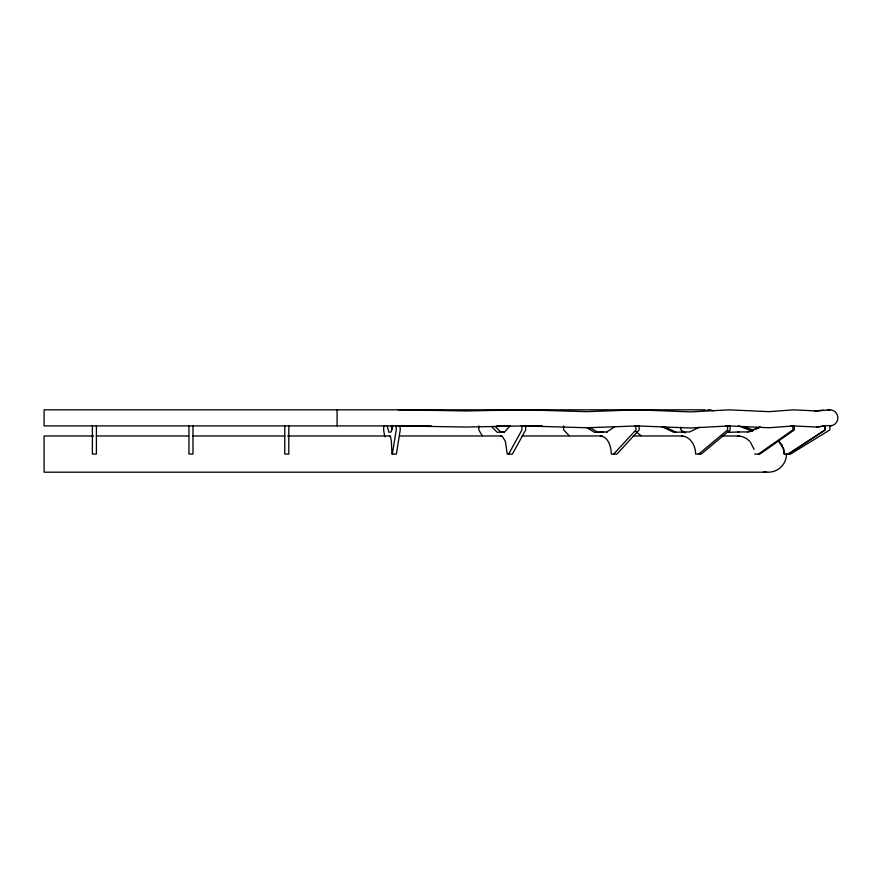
<?xml version="1.0" encoding="UTF-8"?>
<svg xmlns="http://www.w3.org/2000/svg" width="882" height="882" viewBox="0 0 882 882"><rect width="100%" height="100%" fill="white"/><g stroke="black" fill="none" stroke-linecap="round" stroke-linejoin="round"><path stroke-width="1.32" d="M392.358 454.076L396.238 429.931L396.018 425.631M392.876 425.543L391.134 431.948L388.995 432.323L387.121 425.752M508.671 454.076L521.912 429.931L521.912 425.907L521.174 425.631M383.835 425.631L383.615 429.931L384.761 436.645M389.546 436.59L390.042 435.973L390.528 436.59L391.376 441.276L391.939 454.076L396.36 454.076L400.241 429.931L400.02 425.631M613.707 454.076L635.933 429.931L635.933 425.907L634.687 425.631M495.353 426.535L500.987 432.323L504.537 431.948L510.127 425.907M698.742 454.076L727.584 429.931L727.584 425.907L725.963 425.631M758.41 454.076L792.819 429.931L792.819 425.907L790.889 425.631M788.045 454.076L824.957 429.931L824.957 425.907L822.884 425.631M788.475 454.076L825.376 429.931L824.957 425.907M606.728 431.948L614.82 426.756M699.194 427.252L689.691 431.948L681.543 431.948M747.605 431.948L760.207 426.734M749.116 431.948L752.897 430.383M755.411 429.336L759.193 427.77M829.852 409.81L814.615 411.21L823.104 410.097M398.113 425.918L466.071 427.042L523.809 425.929L586.894 427.748L637.333 425.94L690.452 427.99L728.995 425.94L768.983 427.748L793.602 425.929L816.644 427.042L827.261 425.642M816.644 427.042L825.188 425.918M831.935 425.631L827.768 425.631M603.663 431.948L597.698 432.323L589.826 427.494M684.068 431.948L673.804 432.323L661.544 426.535M728.653 432.323L739.392 431.948M705.225 409.81L44.1 409.81L44.1 425.907L431.309 425.907M496.665 425.907L510.039 425.907M521.912 425.907L542.276 425.907M635.933 425.907L639.152 425.907L639.152 429.931L616.926 454.076L611.292 454.076C611.149 447.02 608.69 437.097 600.444 435.973M727.584 425.907L730.12 425.907L730.12 429.931L701.267 454.076L695.611 454.076C695.7 445.906 690.54 436.347 681.543 435.973M792.819 425.907L794.329 425.907L794.329 429.931L759.909 454.076L754.672 454.076M504.515 431.948L497.228 432.323L491.594 426.535M607.433 431.948L594.479 432.323L586.607 427.494M737.892 431.948L747.903 431.948M93.624 435.973L44.1 435.973L44.1 472.19L766.535 472.19M96.37 435.973L188.528 435.973M192.662 435.973L284.82 435.973M287.576 435.973L389.976 435.973M399.524 435.973L501.825 435.973M522.144 435.973L602.318 435.973M633.21 435.973L682.734 435.973M722.093 435.973L739.744 435.973M781.628 445.024L783.855 449.39L778.773 441.276L782.058 445.024M398.245 409.821L466.192 410.946L523.897 409.843L586.971 411.651L637.399 409.843L690.485 411.894L729.028 409.843L769.005 411.651L793.613 409.843L816.644 410.946M737.892 435.973L742.236 436.59L746.282 438.398L749.755 441.276M742.644 427.186L752.765 430.923M738.421 425.786L752.335 430.923M524.933 425.631L525.672 425.907L525.672 429.931L512.431 454.076L507.238 454.076L505.342 441.276L502.453 436.59L500.778 435.973M743.989 426.601L752.842 430.008M727.639 431.32L730.153 432.323M664.069 426.535L676.329 432.323M685.457 432.952L680.893 429.931L680.893 427.252M635.878 431.596L641.148 435.763M569.276 435.73L563.62 429.931L563.62 425.907M750.428 442.213L754.099 449.39M482.189 435.686L478.849 429.931L478.849 425.907M391.123 425.752L392.247 429.688M784.01 450.559L784.473 454.076M783.437 449.39L784.043 454.076L790.515 454.076L829.852 429.931L829.852 425.907A8.048 8.048 0 0 0 837.834 416.811A8.048 8.048 0 0 0 827.768 410.086M337.089 409.81L337.089 425.907M288.8 425.543L288.8 454.076L284.776 454.076L284.776 425.543M192.982 425.543L192.982 454.076L188.957 454.076L188.957 425.543M96.414 425.543L96.414 454.076L92.389 454.076L92.389 425.543M707.055 410.086A8.048 8.048 0 0 1 713.163 410.891M786.49 454.076A18.103 18.103 0 0 1 763.702 471.572"/></g></svg>
